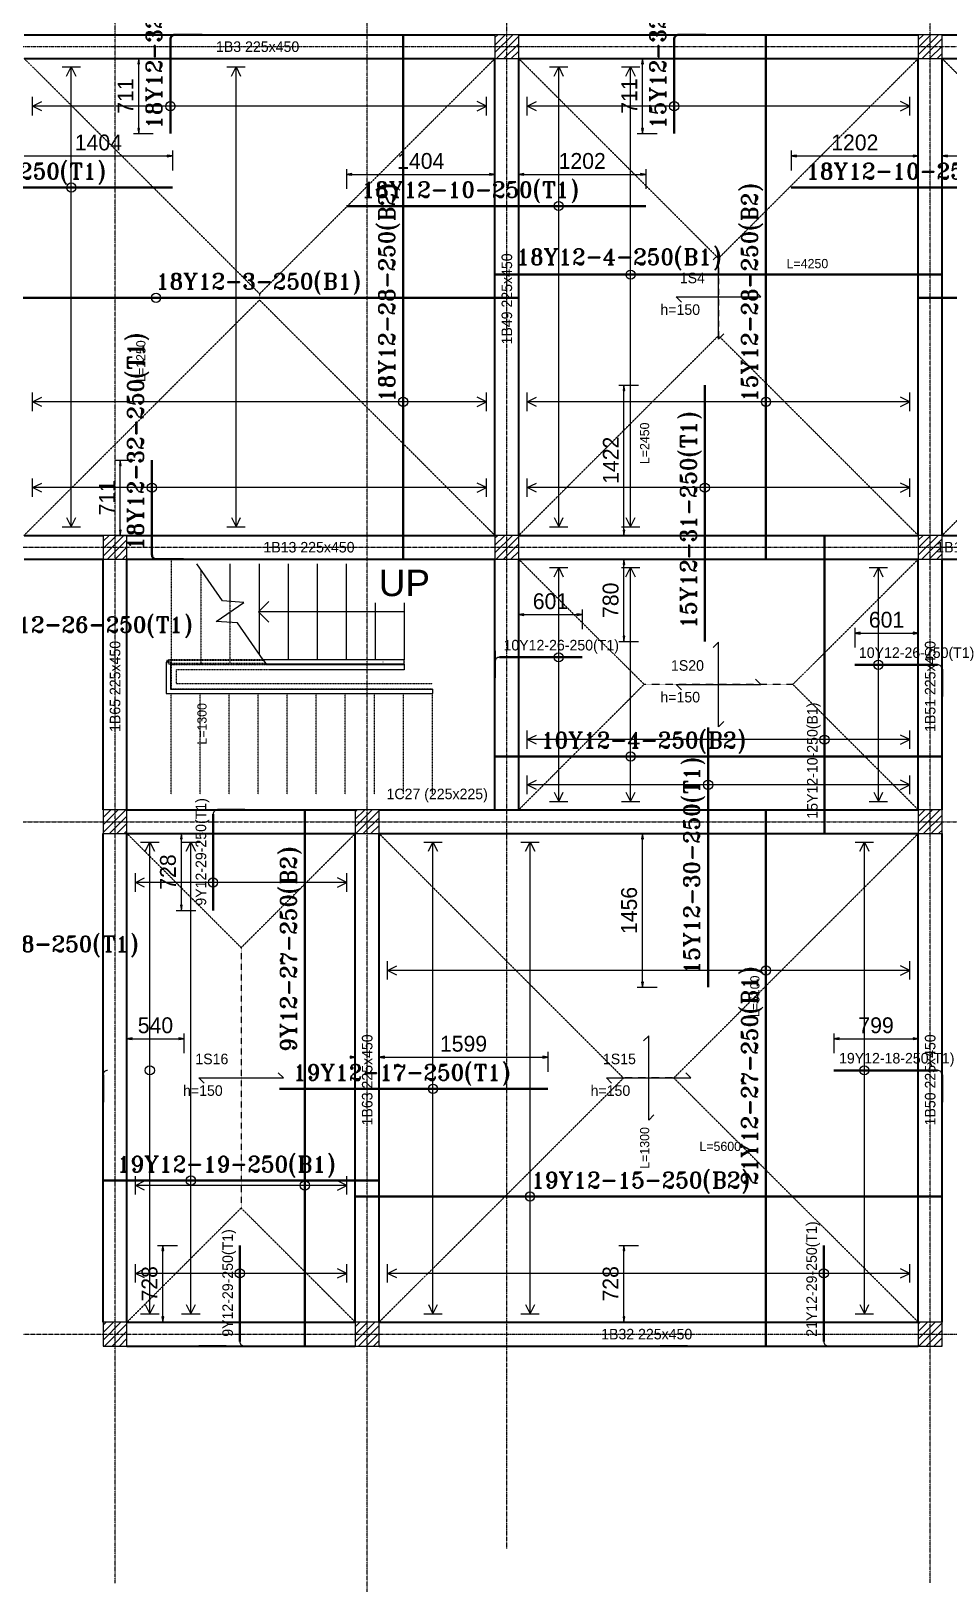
# Model space of a CAD drawing. Header units: inches. Extents: x 23 to 2032867, y 13 to 664695.
# Drawn here: x 623773 to 632462, y 11679 to 26387 of the extents above; entities that cross this region are included whole.
import ezdxf
from ezdxf.enums import TextEntityAlignment as Align

# ---------------------------------------------------------------- set-up
doc = ezdxf.new("R2010")
doc.units = ezdxf.units.IN
doc.header["$MEASUREMENT"] = 0
for name, pattern in [('CENTER2', [0.7, 0.5, -0.1, 0, -0.1]), ('HIDDEN2', [0.1875, 0.125, -0.0625]), ('Overhead', [3.96875, 2.38125, -1.5875])]:
    doc.linetypes.add(name, pattern=pattern)
for name, color, linetype, lineweight in [('A-FLOR-HRAL', 11, 'Continuous', 9), ('A-FLOR-HRAL-MBND', 5, 'Overhead', 9), ('Axis_1', 8, 'CENTER2', 0), ('Axis_2', 8, 'CENTER2', 0), ('BeamText', 96, 'ByLayer', 0), ('ColHatch', 11, 'ByLayer', 0), ('Column', 1, 'ByLayer', 0), ('ColumnText', 96, 'ByLayer', 0), ('Dim', 5, 'ByLayer', 0), ('RBar_TOP', 18, 'ByLayer', 0), ('RBarLabel_BOT', 6, 'ByLayer', 0), ('RBarLabel_TOP', 6, 'ByLayer', 0), ('RBarLenText_BOT', 8, 'ByLayer', 0), ('RBarLenText_TOP', 8, 'ByLayer', 0), ('RBarSpanLines', 5, 'ByLayer', 0), ('S-_ANOT----_D', 5, 'ByLayer', 0), ('S-STRS', 31, 'Continuous', 9), ('S-STRS-ANNO', 31, 'Continuous', 9), ('S-STRS-MBND', 31, 'Overhead', 9), ('S-STRS-TEXT', 31, 'Continuous', 9), ('Slab', 5, 'ByLayer', 0), ('SlabText', 5, 'ByLayer', 0), ('SlabYieldLine', 11, 'HIDDEN2', 0)]:
    doc.layers.add(name, color=color, linetype=linetype, lineweight=lineweight)
doc.layers.add('BEAM', color=5, linetype='Continuous')
doc.styles.add('Arial', font='arial.ttf', dxfattribs={"height": 250})
doc.styles.add('BeamText', font='TXT', dxfattribs={"height": 1000})
doc.styles.add('ColumnText', font='TXT', dxfattribs={"height": 1000})
doc.styles.add('Dim', font='TXT', dxfattribs={"height": 1000})
doc.styles.add('RBarLabel_BOT', font='TXT', dxfattribs={"height": 20})
doc.styles.add('RBarLabel_TOP', font='TXT', dxfattribs={"height": 20})
doc.styles.add('RBarLenText_BOT', font='TXT', dxfattribs={"height": 17.5})
doc.styles.add('RBarLenText_TOP', font='TXT', dxfattribs={"height": 17.5})
doc.styles.add('Roman', font='romant.shx')
doc.styles.add('SlabText', font='TXT', dxfattribs={"height": 1000})

# ---------------------------------------------------------------- blocks, each defined once
blk = doc.blocks.new('PCDIM_ARROW')
at = {"layer": 'Dim'}
blk.add_hatch(color=256, dxfattribs=at).paths.add_polyline_path([(0, 0), (-1, 0.1667), (-1, -0.1667)], flags=0)
blk.add_hatch(color=256, dxfattribs=at).paths.add_polyline_path([(0, 0), (-1, 0.1667), (-1, -0.1667)], flags=0)
blk.add_hatch(color=256, dxfattribs=at).paths.add_polyline_path([(0, 0), (-1, 0.1667), (-1, -0.1667)], flags=0)
blk.add_hatch(color=256, dxfattribs=at).paths.add_polyline_path([(0, 0), (-1, 0.1667), (-1, -0.1667)], flags=0)
at = {"layer": 'S-_ANOT----_D'}
blk.add_hatch(color=256, dxfattribs=at).paths.add_polyline_path([(0, 0), (-1, 0.1667), (-1, -0.1667)], flags=0)
blk.add_hatch(color=256, dxfattribs=at).paths.add_polyline_path([(0, 0), (-1, 0.1667), (-1, -0.1667)], flags=0)
at = {"layer": 'Dim'}
blk.add_lwpolyline([(0, 0), (-1, 0.1667), (-1, -0.1667)], close=True, dxfattribs=at)
blk.add_lwpolyline([(0, 0), (-1, 0.1667), (-1, -0.1667)], close=True, dxfattribs=at)
blk.add_lwpolyline([(0, 0), (-1, 0.1667), (-1, -0.1667)], close=True, dxfattribs=at)
blk.add_lwpolyline([(0, 0), (-1, 0.1667), (-1, -0.1667)], close=True, dxfattribs=at)
at = {"layer": 'S-_ANOT----_D'}
blk.add_lwpolyline([(0, 0), (-1, 0.1667), (-1, -0.1667)], close=True, dxfattribs=at)
blk.add_lwpolyline([(0, 0), (-1, 0.1667), (-1, -0.1667)], close=True, dxfattribs=at)
blk = doc.blocks.new('Railing - Railing-258497-Level 1')
at = {"layer": 'A-FLOR-HRAL-MBND'}
for p, q in [((-4032, 2419), (-4032, 2404)), ((-3992, 2419), (-4032, 2419)), ((-4032, 2419), (-4032, 2404)), ((-3992, 2419), (-4032, 2419)), ((-4032, 2419), (-4032, 2404)), ((-3992, 2419), (-4032, 2419)), ((-4032, 2419), (-4032, 2404)), ((-3992, 2419), (-4032, 2419)), ((-4032, 2419), (-4032, 2404)), ((-3992, 2419), (-4032, 2419)), ((-4032, 2419), (-4032, 2404)), ((-3992, 2419), (-4032, 2419)), ((-3095, 2389), (-3997, 2389)), ((-3095, 2389), (-3997, 2389)), ((-3095, 2389), (-3997, 2389)), ((-3095, 2389), (-3997, 2389)), ((-3095, 2389), (-3997, 2389)), ((-3095, 2389), (-3997, 2389)), ((-3115, 2419), (-3992, 2419)), ((-3115, 2419), (-3992, 2419)), ((-3115, 2419), (-3992, 2419)), ((-3115, 2419), (-3992, 2419)), ((-3115, 2419), (-3992, 2419)), ((-3115, 2419), (-3992, 2419))]:
    blk.add_line(p, q, dxfattribs=at)
blk = doc.blocks.new('Top Rail Type - Top Rail_Internal_-258609-Level 1')
at = {"layer": 'A-FLOR-HRAL'}
for p, q in [((-1784, 2424), (-2021, 2424)), ((-2021, 2384), (-1784, 2384)), ((-1984, 2402), (-1984, 2406))]:
    blk.add_line(p, q, dxfattribs=at)
at = {"layer": 'A-FLOR-HRAL', "flags": 128}
blk.add_lwpolyline([(-1784, 2406), (-1784, 2404), (-1784, 2402)], dxfattribs=at)
blk = doc.blocks.new('Top Rail Type - Top Rail_Internal_-V2-Level 1')
at = {"layer": 'A-FLOR-HRAL'}
for p, q in [((-3997, 2404), (-4037, 2404)), ((-4037, 2404), (-4037, 2106)), ((-3997, 2404), (-3997, 2146)), ((-3119, 2424), (-3091, 2384)), ((-1784, 2424), (-3119, 2424)), ((-1784, 2384), (-3091, 2384)), ((-1784, 2384), (-1784, 2424)), ((-4037, 2106), (-1517, 2106)), ((-3997, 2146), (-1517, 2146)), ((-1517, 2146), (-1517, 2106))]:
    blk.add_line(p, q, dxfattribs=at)
at = {"layer": 'A-FLOR-HRAL', "linetype": 'Overhead'}
for p, q in [((-4017, 2384), (-4017, 2424)), ((-3119, 2424), (-4017, 2424)), ((-3091, 2384), (-4017, 2384))]:
    blk.add_line(p, q, dxfattribs=at)

msp = doc.modelspace()

# ---------------------------------------------------------------- linework, layer by layer
at = {"lineweight": 35}
for p, q in [((627295.616, 21386.088), (627295.616, 26351.928)), ((630730.166, 21386.088), (630730.166, 26351.928)), ((625092.366, 25415.808), (625092.366, 26309.928)), ((629861.416, 25415.808), (629861.416, 26309.928)), ((622284.456, 24905.008), (625112.756, 24905.008)), ((630970.126, 24905.008), (633799.636, 24905.008)), ((626760.306, 24730.008), (629592.036, 24730.008)), ((628164.726, 24080.008), (632397.436, 24080.008)), ((623483.346, 23861.258), (628389.726, 23861.258)), ((632172.436, 23861.258), (637071.436, 23861.258)), ((630151.374, 20606.108), (630151.374, 23033.338)), ((624917.366, 21428.088), (624917.366, 22322.218)), ((631284.416, 18786.168), (631284.416, 21611.088)), ((630182.416, 17330.248), (630182.416, 19791.148)), ((628164.726, 19516.198), (632397.436, 19516.198)), ((626364.756, 13933.088), (626364.756, 19011.168)), ((630730.166, 13933.088), (630730.166, 19011.168)), ((631372.976, 16543.828), (632355.436, 16543.828)), ((626126.656, 16368.828), (628666.636, 16368.828)), ((624455.846, 15500.078), (627067.716, 15500.078)), ((626842.716, 15348.847), (632397.436, 15348.847))]:
    msp.add_line(p, q, dxfattribs=at)
for centre, start, end in [((625134.366, 26309.928), 89.9999963, 180.0000037), ((629903.416, 26309.928), 89.9999963, 180.0000037), ((624959.366, 21428.088), 179.9999963, 270.0000037)]:
    msp.add_arc(centre, 42, start, end, dxfattribs=at)
at = {"layer": 'Axis_1'}
for p, q in [((612074.354, 26239.428), (652152.696, 26239.428)), ((611355.63, 21498.588), (652152.676, 21498.588)), ((612100.568, 18898.668), (652162.106, 18898.668)), ((612384.936, 14045.588), (652163.756, 14045.588))]:
    msp.add_line(p, q, dxfattribs=at)
at = {"layer": 'Axis_2'}
for p, q in [((624568.346, 11686.374), (624568.346, 28712.81)), ((626955.216, 11432.31), (626955.216, 28712.81)), ((628277.226, 12016.097), (628277.226, 28712.81)), ((632284.936, 11690.276), (632284.936, 28712.81))]:
    msp.add_line(p, q, dxfattribs=at)
at = {"layer": 'BEAM', "linetype": 'Continuous', "lineweight": 30}
for p, q in [((623708.346, 26351.928), (628164.726, 26351.928)), ((628389.726, 26351.928), (632172.436, 26351.928)), ((632397.436, 26351.928), (636846.436, 26351.928)), ((623708.346, 26126.928), (628164.726, 26126.928)), ((628164.726, 21611.088), (628164.726, 26126.928)), ((628389.726, 26126.928), (632172.436, 26126.928)), ((628389.726, 21611.088), (628389.726, 26126.928)), ((632172.436, 21611.088), (632172.436, 26126.928)), ((632397.436, 26126.928), (636846.436, 26126.928)), ((632397.436, 21611.088), (632397.436, 26126.928)), ((623708.346, 21611.088), (624455.846, 21611.088)), ((624680.846, 21611.088), (628164.726, 21611.088)), ((628389.726, 21611.088), (632172.436, 21611.088)), ((632397.436, 21611.088), (633187.686, 21611.088)), ((623708.346, 21386.088), (624455.846, 21386.088)), ((624455.846, 19011.168), (624455.846, 21386.088)), ((624680.846, 21386.088), (628164.726, 21386.088)), ((624680.846, 19011.168), (624680.846, 21386.088)), ((628164.726, 19011.168), (628164.726, 21386.088)), ((628389.726, 21386.088), (632172.436, 21386.088)), ((628389.726, 19011.168), (628389.726, 21386.088)), ((632172.436, 19011.168), (632172.436, 21386.088)), ((632397.436, 21386.088), (633187.686, 21386.088)), ((632397.436, 19011.168), (632397.436, 21386.088)), ((624680.846, 19011.168), (626842.716, 19011.168)), ((627067.716, 19011.168), (632172.436, 19011.168)), ((624455.846, 14158.088), (624455.846, 18786.168)), ((624680.846, 18786.168), (626842.716, 18786.168)), ((624680.846, 14158.088), (624680.846, 18786.168)), ((626842.716, 14158.088), (626842.716, 18786.168)), ((627067.716, 18786.168), (632172.436, 18786.168)), ((627067.716, 14158.088), (627067.716, 18786.168)), ((632172.436, 14158.088), (632172.436, 18786.168)), ((632397.436, 14158.088), (632397.436, 18786.168)), ((624680.846, 14158.088), (626842.716, 14158.088)), ((627067.716, 14158.088), (632172.436, 14158.088)), ((624680.846, 13933.088), (626842.716, 13933.088)), ((627067.716, 13933.088), (632172.436, 13933.088))]:
    msp.add_line(p, q, dxfattribs=at)
at = {"layer": 'ColHatch', "linetype": 'Continuous'}
for p, q in [((628164.726, 26325.394), (628191.261, 26351.928)), ((628164.726, 26254.683), (628261.972, 26351.928)), ((628164.726, 26183.972), (628332.682, 26351.928)), ((628178.393, 26126.928), (628389.726, 26338.262)), ((632172.436, 26302.595), (632221.77, 26351.928)), ((632172.436, 26231.884), (632292.48, 26351.928)), ((632172.436, 26161.174), (632363.191, 26351.928)), ((628249.104, 26126.928), (628389.726, 26267.551)), ((628319.814, 26126.928), (628389.726, 26196.84)), ((632208.902, 26126.928), (632397.436, 26315.463)), ((632279.612, 26126.928), (632397.436, 26244.752)), ((632350.323, 26126.928), (632397.436, 26174.041)), ((624455.846, 21555.853), (624511.081, 21611.088)), ((624455.846, 21485.143), (624581.792, 21611.088)), ((624455.846, 21414.432), (624652.502, 21611.088)), ((624498.213, 21386.088), (624680.846, 21568.721)), ((624568.924, 21386.088), (624680.846, 21498.011)), ((628164.726, 21587.778), (628188.036, 21611.088)), ((628164.726, 21517.067), (628258.747, 21611.088)), ((628164.726, 21446.357), (628329.458, 21611.088)), ((628175.168, 21386.088), (628389.726, 21600.646)), ((628245.879, 21386.088), (628389.726, 21529.935)), ((632172.436, 21564.979), (632218.545, 21611.088)), ((632172.436, 21494.269), (632289.256, 21611.088)), ((632172.436, 21423.558), (632359.967, 21611.088)), ((632205.677, 21386.088), (632397.436, 21577.847)), ((632276.388, 21386.088), (632397.436, 21507.137)), ((624639.634, 21386.088), (624680.846, 21427.3)), ((628316.59, 21386.088), (628389.726, 21459.225)), ((628387.301, 21386.088), (628389.726, 21388.514)), ((632347.099, 21386.088), (632397.436, 21436.426)), ((624455.846, 19010.269), (624456.746, 19011.168)), ((624455.846, 18939.558), (624527.456, 19011.168)), ((624455.846, 18868.848), (624598.167, 19011.168)), ((624455.846, 18798.137), (624668.878, 19011.168)), ((626842.716, 18992.976), (626860.909, 19011.168)), ((626842.716, 18922.265), (626931.619, 19011.168)), ((626842.716, 18851.554), (627002.33, 19011.168)), ((626848.041, 18786.168), (627067.716, 19005.844)), ((632172.436, 18948.684), (632234.92, 19011.168)), ((632172.436, 18877.973), (632305.631, 19011.168)), ((632172.436, 18807.263), (632376.342, 19011.168)), ((624514.588, 18786.168), (624680.846, 18952.426)), ((624585.299, 18786.168), (624680.846, 18881.716)), ((626918.751, 18786.168), (627067.716, 18935.133)), ((626989.462, 18786.168), (627067.716, 18864.422)), ((632222.052, 18786.168), (632397.436, 18961.552)), ((632292.763, 18786.168), (632397.436, 18890.841)), ((624656.01, 18786.168), (624680.846, 18811.005)), ((627060.173, 18786.168), (627067.716, 18793.712)), ((632363.474, 18786.168), (632397.436, 18820.131)), ((624455.846, 14131.232), (624482.702, 14158.088)), ((624455.846, 14060.521), (624553.413, 14158.088)), ((624455.846, 13989.811), (624624.124, 14158.088)), ((624469.835, 13933.088), (624680.846, 14144.1)), ((626842.716, 14113.939), (626886.866, 14158.088)), ((626842.716, 14043.228), (626957.576, 14158.088)), ((626842.716, 13972.518), (627028.287, 14158.088)), ((626873.998, 13933.088), (627067.716, 14126.807)), ((632172.436, 14140.358), (632190.167, 14158.088)), ((632172.436, 14069.647), (632260.877, 14158.088)), ((632172.436, 13998.937), (632331.588, 14158.088)), ((632177.299, 13933.088), (632397.436, 14153.226)), ((624540.545, 13933.088), (624680.846, 14073.389)), ((624611.256, 13933.088), (624680.846, 14002.679)), ((626944.708, 13933.088), (627067.716, 14056.096)), ((627015.419, 13933.088), (627067.716, 13985.386)), ((632248.009, 13933.088), (632397.436, 14082.515)), ((632318.72, 13933.088), (632397.436, 14011.805)), ((632389.431, 13933.088), (632397.436, 13941.094))]:
    msp.add_line(p, q, dxfattribs=at)
at = {"layer": 'Column'}
for p, q in [((628389.726, 26351.928), (628164.726, 26351.928)), ((628164.726, 26351.928), (628164.726, 26126.928)), ((628389.726, 26126.928), (628389.726, 26351.928)), ((632397.436, 26351.928), (632172.436, 26351.928)), ((632172.436, 26351.928), (632172.436, 26126.928)), ((632397.436, 26126.928), (632397.436, 26351.928)), ((628164.726, 26126.928), (628389.726, 26126.928)), ((632172.436, 26126.928), (632397.436, 26126.928)), ((624680.846, 21611.088), (624455.846, 21611.088)), ((624455.846, 21611.088), (624455.846, 21386.088)), ((624680.846, 21386.088), (624680.846, 21611.088)), ((628389.726, 21611.088), (628164.726, 21611.088)), ((628164.726, 21611.088), (628164.726, 21386.088)), ((628389.726, 21386.088), (628389.726, 21611.088)), ((632397.436, 21611.088), (632172.436, 21611.088)), ((632172.436, 21611.088), (632172.436, 21386.088)), ((632397.436, 21386.088), (632397.436, 21611.088)), ((624455.846, 21386.088), (624680.846, 21386.088)), ((628164.726, 21386.088), (628389.726, 21386.088)), ((632172.436, 21386.088), (632397.436, 21386.088)), ((624680.846, 19011.168), (624455.846, 19011.168)), ((624455.846, 19011.168), (624455.846, 18786.168)), ((624680.846, 18786.168), (624680.846, 19011.168)), ((627067.716, 19011.168), (626842.716, 19011.168)), ((626842.716, 19011.168), (626842.716, 18786.168)), ((627067.716, 18786.168), (627067.716, 19011.168)), ((632397.436, 19011.168), (632172.436, 19011.168)), ((632172.436, 19011.168), (632172.436, 18786.168)), ((632397.436, 18786.168), (632397.436, 19011.168)), ((624455.846, 18786.168), (624680.846, 18786.168)), ((626842.716, 18786.168), (627067.716, 18786.168)), ((632172.436, 18786.168), (632397.436, 18786.168)), ((624680.846, 14158.088), (624455.846, 14158.088)), ((624455.846, 14158.088), (624455.846, 13933.088)), ((624680.846, 13933.088), (624680.846, 14158.088)), ((627067.716, 14158.088), (626842.716, 14158.088)), ((626842.716, 14158.088), (626842.716, 13933.088)), ((627067.716, 13933.088), (627067.716, 14158.088)), ((632397.436, 14158.088), (632172.436, 14158.088)), ((632172.436, 14158.088), (632172.436, 13933.088)), ((632397.436, 13933.088), (632397.436, 14158.088)), ((624455.846, 13933.088), (624680.846, 13933.088)), ((626842.716, 13933.088), (627067.716, 13933.088)), ((632172.436, 13933.088), (632397.436, 13933.088))]:
    msp.add_line(p, q, dxfattribs=at)
at = {"layer": 'Dim', "linetype": 'Continuous'}
for p, q in [((624742.366, 26126.928), (624929.866, 26126.928)), ((624792.366, 25415.808), (624792.366, 26126.928)), ((629511.416, 26126.928), (629698.916, 26126.928)), ((629561.416, 25415.808), (629561.416, 26126.928)), ((624742.366, 25415.808), (624929.866, 25415.808)), ((629511.416, 25415.808), (629698.916, 25415.808)), ((623708.346, 25205.008), (625112.756, 25205.008)), ((625112.756, 25255.008), (625112.756, 25067.508)), ((630970.126, 25255.008), (630970.126, 25067.508)), ((630970.126, 25205.008), (632172.436, 25205.008)), ((632172.436, 25255.008), (632172.436, 25067.508)), ((632397.436, 25255.008), (632397.436, 25067.508)), ((632397.436, 25205.008), (633799.636, 25205.008)), ((626760.306, 25080.008), (626760.306, 24892.508)), ((626760.306, 25030.008), (628164.726, 25030.008)), ((628164.726, 25080.008), (628164.726, 24892.508)), ((628389.726, 25080.008), (628389.726, 24892.508)), ((628389.726, 25030.008), (629592.036, 25030.008)), ((629592.036, 25080.008), (629592.036, 24892.508)), ((629336.416, 23033.338), (629523.916, 23033.338)), ((629386.416, 21611.088), (629386.416, 23033.338)), ((624567.366, 22322.218), (624754.866, 22322.218)), ((624617.366, 21611.088), (624617.366, 22322.218)), ((624567.366, 21611.088), (624754.866, 21611.088)), ((629336.416, 21611.088), (629523.916, 21611.088)), ((629336.416, 21386.088), (629523.916, 21386.088)), ((629386.416, 20606.108), (629386.416, 21386.088)), ((628389.726, 20909.948), (628389.726, 20722.448)), ((628990.886, 20909.948), (628990.886, 20722.448)), ((628389.726, 20859.948), (628990.886, 20859.948)), ((629336.416, 20606.108), (629523.916, 20606.108)), ((631571.276, 20734.948), (631571.276, 20547.448)), ((631571.276, 20684.948), (632172.436, 20684.948)), ((632172.436, 20734.948), (632172.436, 20547.448)), ((629511.416, 19011.168), (629698.916, 19011.168)), ((625146.006, 18786.168), (625333.506, 18786.168)), ((625196.006, 18058.208), (625196.006, 18786.168)), ((629511.416, 18786.168), (629698.916, 18786.168)), ((629561.416, 17330.248), (629561.416, 18786.168)), ((625146.006, 18058.208), (625333.506, 18058.208)), ((629511.416, 17330.248), (629698.916, 17330.248)), ((624680.846, 16893.828), (624680.846, 16706.328)), ((624680.846, 16843.828), (625220.846, 16843.828)), ((625220.846, 16893.828), (625220.846, 16706.328)), ((631372.976, 16893.828), (631372.976, 16706.328)), ((631372.976, 16843.828), (632172.436, 16843.828)), ((632172.436, 16893.828), (632172.436, 16706.328)), ((626842.716, 16718.828), (626842.716, 16531.328)), ((627067.716, 16718.828), (627067.716, 16531.328)), ((627067.716, 16668.828), (628666.636, 16668.828)), ((628666.636, 16718.828), (628666.636, 16531.328)), ((624971.006, 14886.048), (625158.506, 14886.048)), ((625021.006, 14158.088), (625021.006, 14886.048)), ((629336.416, 14886.048), (629523.916, 14886.048)), ((629386.416, 14158.088), (629386.416, 14886.048)), ((624971.006, 14158.088), (625158.506, 14158.088)), ((629336.416, 14158.088), (629523.916, 14158.088))]:
    msp.add_line(p, q, dxfattribs=at)
at = {"layer": 'RBar_TOP', "color": 0, "lineweight": 35}
for p, q in [((625134.366, 26351.928), (625392.366, 26351.928)), ((629903.416, 26351.928), (630161.416, 26351.928)), ((625217.366, 21386.088), (624959.366, 21386.088)), ((628164.726, 20259.948), (628164.726, 20517.948)), ((628206.726, 20455.948), (628990.886, 20455.948)), ((631571.276, 20384.948), (632355.436, 20384.948)), ((632397.436, 20342.948), (632397.436, 20084.948)), ((625538.006, 19011.168), (625796.006, 19011.168)), ((625496.006, 18058.208), (625496.006, 18969.168)), ((624455.846, 16243.828), (624455.846, 16501.828)), ((632397.436, 16501.828), (632397.436, 16243.828)), ((625749.506, 13975.088), (625749.506, 14886.048)), ((631277.416, 13975.088), (631277.416, 14886.048)), ((625621.006, 13933.088), (625363.006, 13933.088)), ((629986.416, 13933.088), (629728.416, 13933.088))]:
    msp.add_line(p, q, dxfattribs=at)
at = {"layer": 'RBar_TOP'}
for centre, start, end in [((628206.726, 20413.948), 89.9999963, 180.0000037), ((632355.436, 20342.948), 359.9999963, 90.0000037), ((625538.006, 18969.168), 89.9999963, 180.0000037), ((624497.846, 16501.828), 89.9999963, 180.0000037), ((632355.436, 16501.828), 359.9999963, 90.0000037), ((625791.506, 13975.088), 179.9999963, 270.0000037), ((631319.13, 13975.088), 179.9999963, 270.0000037)]:
    msp.add_arc(centre, 42, start, end, dxfattribs=at)
at = {"layer": 'RBarSpanLines'}
for p, q in [((624066.486, 26046.928), (624241.486, 26046.928)), ((624110.236, 25959.428), (624153.986, 26046.928)), ((624153.986, 21691.088), (624153.986, 26046.928)), ((624153.986, 26046.928), (624197.736, 25959.428)), ((625626.136, 26046.928), (625801.136, 26046.928)), ((625669.886, 25959.428), (625713.636, 26046.928)), ((625713.636, 21691.088), (625713.636, 26046.928)), ((625713.636, 26046.928), (625757.386, 25959.428)), ((628680.496, 26046.928), (628855.496, 26046.928)), ((628724.246, 25959.428), (628767.996, 26046.928)), ((628767.996, 21691.088), (628767.996, 26046.928)), ((628767.996, 26046.928), (628811.746, 25959.428)), ((629361.386, 26046.928), (629536.386, 26046.928)), ((629405.136, 25959.428), (629448.886, 26046.928)), ((629448.886, 21691.088), (629448.886, 26046.928)), ((629448.886, 26046.928), (629492.636, 25959.428)), ((623788.346, 25587.848), (623788.346, 25762.848)), ((628084.726, 25587.848), (628084.726, 25762.848)), ((628469.726, 25587.848), (628469.726, 25762.848)), ((632092.436, 25587.848), (632092.436, 25762.848)), ((623788.346, 25675.348), (623875.846, 25719.098)), ((628084.726, 25675.348), (623788.346, 25675.348)), ((623875.846, 25631.598), (623788.346, 25675.348)), ((628084.726, 25675.348), (627997.226, 25719.098)), ((627997.226, 25631.598), (628084.726, 25675.348)), ((628469.726, 25675.348), (628557.226, 25719.098)), ((632092.436, 25675.348), (628469.726, 25675.348)), ((628557.226, 25631.598), (628469.726, 25675.348)), ((632092.436, 25675.348), (632004.936, 25719.098)), ((632004.936, 25631.598), (632092.436, 25675.348)), ((623788.346, 22788.028), (623788.346, 22963.028)), ((628084.726, 22788.028), (628084.726, 22963.028)), ((628469.726, 22788.028), (628469.726, 22963.028)), ((632092.436, 22788.028), (632092.436, 22963.028)), ((623788.346, 22875.528), (623875.846, 22919.278)), ((628084.726, 22875.528), (623788.346, 22875.528)), ((623875.846, 22831.778), (623788.346, 22875.528)), ((628084.726, 22875.528), (627997.226, 22919.278)), ((627997.226, 22831.778), (628084.726, 22875.528)), ((628469.726, 22875.528), (628557.226, 22919.278)), ((632092.436, 22875.528), (628469.726, 22875.528)), ((628557.226, 22831.778), (628469.726, 22875.528)), ((632092.436, 22875.528), (632004.936, 22919.278)), ((632004.936, 22831.778), (632092.436, 22875.528)), ((623788.346, 21975.178), (623788.346, 22150.178)), ((623788.346, 22062.678), (623875.846, 22106.428)), ((628084.726, 22062.678), (623788.346, 22062.678)), ((623875.846, 22018.928), (623788.346, 22062.678)), ((628084.726, 22062.678), (627997.226, 22106.428)), ((627997.226, 22018.928), (628084.726, 22062.678)), ((628084.726, 21975.178), (628084.726, 22150.178)), ((628469.726, 21975.178), (628469.726, 22150.178)), ((628469.726, 22062.678), (628557.226, 22106.428)), ((632092.436, 22062.678), (628469.726, 22062.678)), ((628557.226, 22018.928), (628469.726, 22062.678)), ((632092.436, 22062.678), (632004.936, 22106.428)), ((632004.936, 22018.928), (632092.436, 22062.678)), ((632092.436, 21975.178), (632092.436, 22150.178)), ((624110.236, 21778.588), (624153.986, 21691.088)), ((624153.986, 21691.088), (624197.736, 21778.588)), ((625669.886, 21778.588), (625713.636, 21691.088)), ((625713.636, 21691.088), (625757.386, 21778.588)), ((628724.246, 21778.588), (628767.996, 21691.088)), ((628767.996, 21691.088), (628811.746, 21778.588)), ((629405.136, 21778.588), (629448.886, 21691.088)), ((629448.886, 21691.088), (629492.636, 21778.588)), ((624066.486, 21691.088), (624241.486, 21691.088)), ((625626.136, 21691.088), (625801.136, 21691.088)), ((628680.496, 21691.088), (628855.496, 21691.088)), ((629361.386, 21691.088), (629536.386, 21691.088)), ((628680.496, 21306.088), (628855.496, 21306.088)), ((628724.246, 21218.588), (628767.996, 21306.088)), ((628767.996, 19091.168), (628767.996, 21306.088)), ((628767.996, 21306.088), (628811.746, 21218.588)), ((629361.386, 21306.088), (629536.386, 21306.088)), ((629405.136, 21218.588), (629448.886, 21306.088)), ((629448.886, 19091.168), (629448.886, 21306.088)), ((629448.886, 21306.088), (629492.636, 21218.588)), ((631706.666, 21306.088), (631881.666, 21306.088)), ((631750.416, 21218.588), (631794.166, 21306.088)), ((631794.166, 19091.168), (631794.166, 21306.088)), ((631794.166, 21306.088), (631837.916, 21218.588)), ((628469.726, 19588.648), (628469.726, 19763.648)), ((628469.726, 19676.148), (628557.226, 19719.898)), ((632092.436, 19676.148), (632004.936, 19719.898)), ((632092.436, 19588.648), (632092.436, 19763.648)), ((632092.436, 19676.148), (628469.726, 19676.148)), ((628557.226, 19632.398), (628469.726, 19676.148)), ((632004.936, 19632.398), (632092.436, 19676.148)), ((628469.726, 19161.158), (628469.726, 19336.158)), ((628469.726, 19248.658), (628557.226, 19292.408)), ((632092.436, 19248.658), (632004.936, 19292.408)), ((632092.436, 19161.158), (632092.436, 19336.158)), ((632092.436, 19248.658), (628469.726, 19248.658)), ((628557.226, 19204.908), (628469.726, 19248.658)), ((628724.246, 19178.668), (628767.996, 19091.168)), ((628767.996, 19091.168), (628811.746, 19178.668)), ((629405.136, 19178.668), (629448.886, 19091.168)), ((629448.886, 19091.168), (629492.636, 19178.668)), ((631750.416, 19178.668), (631794.166, 19091.168)), ((631794.166, 19091.168), (631837.916, 19178.668)), ((632004.936, 19204.908), (632092.436, 19248.658)), ((628680.496, 19091.168), (628855.496, 19091.168)), ((629361.386, 19091.168), (629536.386, 19091.168)), ((631706.666, 19091.168), (631881.666, 19091.168)), ((624809.536, 18706.168), (624984.536, 18706.168)), ((624853.286, 18618.668), (624897.036, 18706.168)), ((624897.036, 14238.088), (624897.036, 18706.168)), ((624897.036, 18706.168), (624940.786, 18618.668)), ((625198.666, 18706.168), (625373.666, 18706.168)), ((625242.416, 18618.668), (625286.166, 18706.168)), ((625286.166, 14238.088), (625286.166, 18706.168)), ((625286.166, 18706.168), (625329.916, 18618.668)), ((627490.686, 18706.168), (627665.686, 18706.168)), ((627534.436, 18618.668), (627578.186, 18706.168)), ((627578.186, 14238.088), (627578.186, 18706.168)), ((627578.186, 18706.168), (627621.936, 18618.668)), ((628409.536, 18706.168), (628584.536, 18706.168)), ((628453.286, 18618.668), (628497.036, 18706.168)), ((628497.036, 14238.088), (628497.036, 18706.168)), ((628497.036, 18706.168), (628540.786, 18618.668)), ((631574.466, 18706.168), (631749.466, 18706.168)), ((631618.216, 18618.668), (631661.966, 18706.168)), ((631661.966, 14238.088), (631661.966, 18706.168)), ((631661.966, 18706.168), (631705.716, 18618.668)), ((624760.846, 18235.858), (624760.846, 18410.858)), ((626762.716, 18235.858), (626762.716, 18410.858)), ((624760.846, 18323.358), (624848.346, 18367.108)), ((626762.716, 18323.358), (624760.846, 18323.358)), ((624848.346, 18279.608), (624760.846, 18323.358)), ((626762.716, 18323.358), (626675.216, 18367.108)), ((626675.216, 18279.608), (626762.716, 18323.358)), ((627147.716, 17402.808), (627147.716, 17577.808)), ((627147.716, 17490.308), (627235.216, 17534.058)), ((632092.436, 17490.308), (632004.936, 17534.058)), ((632092.436, 17402.808), (632092.436, 17577.808)), ((632092.436, 17490.308), (627147.716, 17490.308)), ((627235.216, 17446.558), (627147.716, 17490.308)), ((632004.936, 17446.558), (632092.436, 17490.308)), ((624760.846, 15366.448), (624760.846, 15541.448)), ((624760.846, 15453.948), (624848.346, 15497.698)), ((626762.716, 15453.948), (624760.846, 15453.948)), ((624848.346, 15410.198), (624760.846, 15453.948)), ((626762.716, 15453.948), (626675.216, 15497.698)), ((626675.216, 15410.198), (626762.716, 15453.948)), ((626762.716, 15366.448), (626762.716, 15541.448)), ((624760.846, 14533.398), (624760.846, 14708.398)), ((626762.716, 14533.398), (626762.716, 14708.398)), ((627147.716, 14533.398), (627147.716, 14708.398)), ((632092.436, 14533.398), (632092.436, 14708.398)), ((624760.846, 14620.898), (624848.346, 14664.648)), ((626762.716, 14620.898), (624760.846, 14620.898)), ((624848.346, 14577.148), (624760.846, 14620.898)), ((626762.716, 14620.898), (626675.216, 14664.648)), ((626675.216, 14577.148), (626762.716, 14620.898)), ((627147.716, 14620.898), (627235.216, 14664.648)), ((632092.436, 14620.898), (627147.716, 14620.898)), ((627235.216, 14577.148), (627147.716, 14620.898)), ((632092.436, 14620.898), (632004.936, 14664.648)), ((632004.936, 14577.148), (632092.436, 14620.898)), ((624853.286, 14325.588), (624897.036, 14238.088)), ((624897.036, 14238.088), (624940.786, 14325.588)), ((625242.416, 14325.588), (625286.166, 14238.088)), ((625286.166, 14238.088), (625329.916, 14325.588)), ((627534.436, 14325.588), (627578.186, 14238.088)), ((627578.186, 14238.088), (627621.936, 14325.588)), ((628453.286, 14325.588), (628497.036, 14238.088)), ((628497.036, 14238.088), (628540.786, 14325.588)), ((631618.216, 14325.588), (631661.966, 14238.088)), ((631661.966, 14238.088), (631705.716, 14325.588)), ((624809.536, 14238.088), (624984.536, 14238.088)), ((625198.666, 14238.088), (625373.666, 14238.088)), ((627490.686, 14238.088), (627665.686, 14238.088)), ((628409.536, 14238.088), (628584.536, 14238.088)), ((631574.466, 14238.088), (631749.466, 14238.088))]:
    msp.add_line(p, q, dxfattribs=at)
for centre in [(625092.366, 25675.348), (629861.416, 25675.348), (624153.986, 24905.008), (628767.996, 24730.008), (629448.886, 24080.008), (624956.136, 23861.258), (627295.616, 22875.528), (630730.166, 22875.528), (624917.366, 22062.678), (630151.374, 22062.678), (628767.996, 20455.948), (631794.166, 20384.948), (631284.416, 19676.148), (629448.886, 19516.198), (630182.416, 19248.658), (625496.006, 18323.358), (630730.166, 17490.308), (624897.036, 16543.828), (631661.966, 16543.828), (627578.186, 16368.828), (625286.166, 15500.078), (626364.756, 15453.948), (628497.036, 15348.847), (625749.506, 14620.898), (631277.416, 14620.898)]:
    msp.add_circle(centre, 43.75, dxfattribs=at)
at = {"layer": 'S-STRS'}
for p, q in [((625584.032, 20990.486), (625341.437, 21340.688)), ((625656.351, 21340.688), (625656.351, 20985.495)), ((625931.351, 21340.688), (625931.351, 20489.107)), ((626206.351, 21340.688), (626206.351, 20431.488)), ((626481.351, 21340.688), (626481.351, 20431.488)), ((626756.351, 21340.688), (626756.351, 20431.488)), ((627031.351, 21340.688), (627031.351, 20431.488)), ((627306.351, 21340.688), (627306.351, 20431.488)), ((625525.854, 20795.689), (625786.849, 20976.488)), ((625786.849, 20976.488), (625584.032, 20990.486)), ((625656.351, 20886.088), (625656.351, 20786.682)), ((625728.671, 20781.691), (625525.854, 20795.689)), ((625971.265, 20431.488), (625728.671, 20781.691)), ((627306.351, 20386.088), (626002.715, 20386.088)), ((627306.351, 20336.088), (626037.351, 20336.088)), ((627031.351, 20391.488), (627031.351, 20386.088)), ((627306.351, 20391.488), (627306.351, 20386.088)), ((627306.351, 20386.088), (627306.351, 20336.088))]:
    msp.add_line(p, q, dxfattribs=at)
at = {"layer": 'S-STRS-ANNO'}
for p, q in [((626023.804, 20983.679), (625926.213, 20886.088)), ((626023.804, 20788.498), (625926.213, 20886.088)), ((626202.241, 20886.088), (625931.351, 20886.088)), ((626478.268, 20886.088), (626206.351, 20886.088)), ((626754.296, 20886.088), (626481.351, 20886.088)), ((627030.324, 20886.088), (626756.351, 20886.088)), ((627306.351, 20886.088), (627031.351, 20886.088))]:
    msp.add_line(p, q, dxfattribs=at)
at = {"layer": 'S-STRS-MBND'}
for p, q in [((625098.13, 21386.088), (625098.13, 20386.088)), ((625381.351, 21283.07), (625381.351, 20386.088)), ((625656.351, 20985.495), (625656.351, 20886.088)), ((625656.351, 20786.682), (625656.351, 20386.088)), ((625098.13, 20386.088), (625098.13, 20158.665)), ((626002.715, 20386.088), (625098.13, 20386.088)), ((625098.13, 20386.088), (625098.13, 20158.665)), ((626002.715, 20386.088), (625098.13, 20386.088)), ((625148.13, 20336.088), (625148.13, 20208.665)), ((626037.351, 20336.088), (625148.13, 20336.088)), ((625098.13, 20153.265), (625098.13, 20158.665)), ((625098.13, 20158.665), (627573.13, 20158.665)), ((625098.13, 20158.665), (627573.13, 20158.665)), ((625148.13, 20208.665), (627573.13, 20208.665)), ((625373.13, 20153.265), (625373.13, 20158.665)), ((625648.13, 20153.265), (625648.13, 20158.665)), ((627023.13, 20153.265), (627023.13, 20158.665)), ((627298.13, 20153.265), (627298.13, 20158.665)), ((625098.13, 19158.665), (625098.13, 20113.265)), ((625373.13, 19158.665), (625373.13, 20113.265)), ((625648.13, 19158.665), (625648.13, 20113.265)), ((625923.13, 19158.665), (625923.13, 20113.265)), ((626198.13, 19158.665), (626198.13, 20113.265)), ((626473.13, 19158.665), (626473.13, 20113.265)), ((626748.13, 19158.665), (626748.13, 20113.265)), ((627023.13, 19158.665), (627023.13, 20113.265)), ((627298.13, 19158.665), (627298.13, 20113.265)), ((627573.13, 19158.665), (627573.13, 20113.265))]:
    msp.add_line(p, q, dxfattribs=at)
at = {"layer": 'Slab', "linetype": 'Continuous'}
for p, q in [((630231.586, 24219.508), (630281.076, 24269.008)), ((630281.076, 23469.008), (630281.076, 24269.008)), ((629881.076, 23869.008), (630681.076, 23869.008)), ((629930.576, 23819.508), (629881.076, 23869.008)), ((630631.586, 23918.508), (630681.076, 23869.008)), ((630330.576, 23518.508), (630281.076, 23469.008)), ((630231.586, 20549.128), (630281.076, 20598.628)), ((630281.076, 19798.628), (630281.076, 20598.628)), ((629881.076, 20198.628), (630681.076, 20198.628)), ((629930.576, 20149.128), (629881.076, 20198.628)), ((630631.586, 20248.128), (630681.076, 20198.628)), ((630330.576, 19848.128), (630281.076, 19798.628)), ((629570.576, 16822.628), (629620.076, 16872.128)), ((629620.076, 16072.128), (629620.076, 16872.128)), ((626112.286, 16521.628), (626161.776, 16472.128)), ((629970.576, 16521.628), (630020.076, 16472.128)), ((625361.776, 16472.128), (626161.776, 16472.128)), ((625411.276, 16422.628), (625361.776, 16472.128)), ((629220.076, 16472.128), (630020.076, 16472.128)), ((629269.576, 16422.628), (629220.076, 16472.128)), ((629669.576, 16121.628), (629620.076, 16072.128))]:
    msp.add_line(p, q, dxfattribs=at)
at = {"layer": 'SlabYieldLine'}
for p, q in [((623708.346, 26126.928), (625936.536, 23898.738)), ((628164.726, 26126.928), (625936.536, 23898.738)), ((628389.726, 26126.928), (630281.076, 24235.578)), ((632172.436, 26126.928), (630281.076, 24235.578)), ((632397.436, 26126.928), (634621.936, 23902.428)), ((630281.076, 24235.578), (630281.076, 23502.448)), ((623708.346, 21611.088), (625936.536, 23839.278)), ((625936.536, 23898.738), (625936.536, 23839.278)), ((628164.726, 21611.088), (625936.536, 23839.278)), ((632397.436, 21611.088), (634621.936, 23835.588)), ((628389.726, 21611.088), (630281.076, 23502.448)), ((632172.436, 21611.088), (630281.076, 23502.448)), ((628389.726, 21386.088), (629577.186, 20198.628)), ((632172.436, 21386.088), (630984.976, 20198.628)), ((628389.726, 19011.168), (629577.186, 20198.628)), ((630984.976, 20198.628), (629577.186, 20198.628)), ((632172.436, 19011.168), (630984.976, 20198.628)), ((624680.846, 18786.168), (625761.776, 17705.238)), ((626842.716, 18786.168), (625761.776, 17705.238)), ((627067.716, 18786.168), (629381.756, 16472.128)), ((632172.436, 18786.168), (629858.396, 16472.128)), ((625761.776, 17705.238), (625761.776, 15239.018)), ((627067.716, 14158.088), (629381.756, 16472.128)), ((629858.396, 16472.128), (629381.756, 16472.128)), ((632172.436, 14158.088), (629858.396, 16472.128)), ((624680.846, 14158.088), (625761.776, 15239.018)), ((626842.716, 14158.088), (625761.776, 15239.018)), ((626842.716, 14158.088), (626842.716, 14158.088))]:
    msp.add_line(p, q, dxfattribs=at)

# ---------------------------------------------------------------- block references
at = {"layer": 'A-FLOR-HRAL'}
for name in ['Top Rail Type - Top Rail_Internal_-V2-Level 1', 'Railing - Railing-258497-Level 1', 'Top Rail Type - Top Rail_Internal_-258609-Level 1']:
    msp.add_blockref(name, (629090.049, 18007.233), dxfattribs=at)
at = {"layer": 'Dim', "xscale": 50, "yscale": 50, "zscale": 50}
for p, rotation in [((624792.366, 26126.928), 90), ((629561.416, 26126.928), 90), ((624792.366, 25415.808), 270), ((629561.416, 25415.808), 270), ((630970.126, 25205.008), 180), ((632397.436, 25205.008), 180), ((626760.306, 25030.008), 180), ((628389.726, 25030.008), 180), ((629386.416, 23033.338), 90), ((624617.366, 22322.218), 90), ((624617.366, 21611.088), 270), ((629386.416, 21611.088), 270), ((629386.416, 21386.088), 90), ((628389.726, 20859.948), 180), ((629386.416, 20606.108), 270), ((631571.276, 20684.948), 180), ((625196.006, 18786.168), 90), ((629561.416, 18786.168), 90), ((625196.006, 18058.208), 270), ((629561.416, 17330.248), 270), ((624680.846, 16843.828), 180), ((631372.976, 16843.828), 180), ((627067.716, 16668.828), 180), ((625021.006, 14886.048), 90), ((629386.416, 14886.048), 90), ((625021.006, 14158.088), 270), ((629386.416, 14158.088), 270)]:
    msp.add_blockref('PCDIM_ARROW', p, dxfattribs=dict(at, rotation=rotation))
for p in [(625112.756, 25205.008), (632172.436, 25205.008), (628164.726, 25030.008), (629592.036, 25030.008), (628990.886, 20859.948), (632172.436, 20684.948), (625220.846, 16843.828), (632172.436, 16843.828), (626842.716, 16668.828), (628666.636, 16668.828)]:
    msp.add_blockref('PCDIM_ARROW', p, dxfattribs=at)

# ---------------------------------------------------------------- texts
at = {"layer": 'BeamText', "linetype": 'Continuous', "style": 'BeamText'}
for s, p in [('1B3 225x450 ', (625936.536, 26239.428)), ('1B13 225x450 ', (626422.786, 21498.588)), ('1B15 225x450 ', (632792.556, 21498.588)), ('1B32 225x450 ', (629620.076, 14045.588))]:
    msp.add_text(s, height=100, dxfattribs=at).set_placement(p, align=Align.MIDDLE_CENTER)
for s, rotation, p in [('1B49 225x450 ', 90, (628277.226, 23869.008)), ('1B65 225x450 ', 90, (624568.346, 20198.628)), ('1B51 225x450 ', 90, (632284.936, 20198.628)), ('1B63 225x450 ', 89.99999, (626955.216, 16472.128)), ('1B50 225x450 ', 90, (632284.936, 16472.128))]:
    msp.add_text(s, height=100, rotation=rotation, dxfattribs=at).set_placement(p, align=Align.MIDDLE_CENTER)
at = {"layer": 'ColumnText', "linetype": 'Continuous', "style": 'ColumnText'}
msp.add_text('1C27 (225x225)', height=100, dxfattribs=at).set_placement((627138.426, 19081.878), align=Align.BOTTOM_LEFT)
at = {"layer": 'Dim', "color": 7, "linetype": 'Continuous', "char_height": 150, "width": 10, "attachment_point": 8, "rotation": 90, "style": 'Dim'}
for s, insert in [('711', (624742.366, 25771.368)), ('711', (629511.416, 25771.368)), ('1422', (629336.416, 22322.218)), ('711', (624567.366, 21966.648)), ('780', (629336.416, 20996.098)), ('728', (625146.006, 18422.188)), ('1456', (629511.416, 18058.208)), ('728', (624971.006, 14522.068)), ('728', (629336.416, 14522.068))]:
    msp.add_mtext(s, dxfattribs=dict(at, insert=insert))
at = {"layer": 'Dim', "color": 7, "linetype": 'Continuous', "char_height": 150, "width": 10, "attachment_point": 8, "style": 'Dim'}
for s, insert in [('1404', (624410.556, 25255.008)), ('1202', (631571.276, 25255.008)), ('1404', (627462.516, 25080.008)), ('1202', (628990.886, 25080.008)), ('601', (628690.306, 20909.948)), ('601', (631871.856, 20734.948)), ('540', (624950.846, 16893.828)), ('799', (631772.706, 16893.828)), ('1599', (627867.176, 16718.828))]:
    msp.add_mtext(s, dxfattribs=dict(at, insert=insert))
at = {"layer": 'RBarLabel_BOT', "linetype": 'Continuous'}
for s, height, style, p in [('18Y12-32-250(T1)', 150, 'Roman', (625057.366, 25460.508)), ('15Y12-32-250(T1)', 150, 'Roman', (629826.416, 25460.508)), ('18Y12-28-250(B2)', 150, 'Roman', (627260.616, 22875.838)), ('15Y12-28-250(B2)', 150, 'Roman', (630695.166, 22875.838)), ('18Y12-32-250(T1)', 150, 'Roman', (624882.366, 21472.798)), ('15Y12-31-250(T1)', 150, 'Roman', (630116.374, 20727.478)), ('15Y12-10-250(B1)', 100, 'RBarLabel_BOT', (631249.416, 18927.418)), ('15Y12-30-250(T1)', 150, 'Roman', (630147.416, 17453.288)), ('9Y12-27-250(B2)', 150, 'Roman', (626329.756, 16721.508)), ('21Y12-27-250(B1)', 150, 'Roman', (630695.166, 15456.508))]:
    msp.add_text(s, height=height, rotation=90, dxfattribs=dict(at, style=style)).set_placement(p, align=Align.BOTTOM_LEFT)
at = {"layer": 'RBarLabel_TOP', "linetype": 'Continuous'}
for s, height, style, p in [('18Y12-10-250(T1)', 150, 'Roman', (622425.866, 24940.008)), ('18Y12-10-250(T1)', 150, 'Roman', (631111.596, 24940.008)), ('18Y12-10-250(T1)', 150, 'Roman', (626901.896, 24765.008)), ('18Y12-4-250(B1)', 150, 'Roman', (628367.662, 24128.707)), ('18Y12-3-250(B1)', 150, 'Roman', (624955.256, 23896.258)), ('10Y12-26-250(T1)', 150, 'Roman', (623245.026, 20645.558)), ('10Y12-26-250(T1)', 100, 'RBarLabel_TOP', (628245.936, 20490.948)), ('10Y12-26-250(T1)', 100, 'RBarLabel_TOP', (631610.486, 20419.948)), ('10Y12-4-250(B2)', 150, 'Roman', (628600.28, 19551.198)), ('19Y12-18-250(T1)', 150, 'Roman', (622733.316, 17621.118)), ('19Y12-17-250(T1)', 150, 'Roman', (626253.656, 16403.828)), ('19Y12-18-250(T1)', 100, 'RBarLabel_TOP', (631422.106, 16578.828)), ('19Y12-19-250(B1)', 150, 'Roman', (624586.436, 15535.078)), ('19Y12-15-250(B2)', 150, 'Roman', (628509.136, 15383.847))]:
    msp.add_text(s, height=height, dxfattribs=dict(at, style=style)).set_placement(p, align=Align.BOTTOM_LEFT)
at = {"layer": 'RBarLabel_TOP', "linetype": 'Continuous', "style": 'RBarLabel_TOP'}
for s, p in [('9Y12-29-250(T1)', (625461.006, 18103.758)), ('9Y12-29-250(T1)', (625714.506, 14020.638)), ('21Y12-29-250(T1)', (631242.416, 14020.638))]:
    msp.add_text(s, height=100, rotation=90, dxfattribs=at).set_placement(p, align=Align.BOTTOM_LEFT)
at = {"layer": 'RBarLenText_BOT', "linetype": 'Continuous', "style": 'RBarLenText_BOT'}
for s, p in [('L=4250', (630926.206, 24115.008)), ('L=5600', (630100.796, 15753.828))]:
    msp.add_text(s, height=87.5, dxfattribs=at).set_placement(p, align=Align.BOTTOM_LEFT)
msp.add_text('L=5100', height=87.5, rotation=90, dxfattribs=at).set_placement((630695.166, 17048.178), align=Align.BOTTOM_LEFT)
at = {"layer": 'RBarLenText_TOP', "linetype": 'Continuous', "style": 'RBarLenText_TOP'}
for s, p in [('L=1250', (624882.366, 23064.458)), ('L=2450', (629651.416, 22285.808)), ('L=1300', (625461.006, 19628.758)), ('L=1300', (629651.416, 15612.298))]:
    msp.add_text(s, height=87.5, rotation=90, dxfattribs=at).set_placement(p, align=Align.BOTTOM_LEFT)
at = {"layer": 'SlabText', "linetype": 'Continuous', "style": 'SlabText'}
for s, p in [('1S4', (629914.416, 23969.008)), ('h=150', (629731.076, 23669.008)), ('1S20', (629831.076, 20298.628)), ('h=150', (629731.076, 19998.628))]:
    msp.add_text(s, height=100, dxfattribs=at).set_placement(p, align=Align.BOTTOM_LEFT)
for s, rotation, p in [('1S16', -0.0000015, (625328.446, 16572.128)), ('1S15', 0, (629186.746, 16572.128)), ('h=150', -0.0000015, (625211.776, 16272.128)), ('h=150', 0, (629070.076, 16272.128))]:
    msp.add_text(s, height=100, rotation=rotation, dxfattribs=at).set_placement(p, align=Align.BOTTOM_LEFT)

# ---------------------------------------------------------------- next in the draw order: texts
at = {"layer": 'S-STRS-TEXT', "insert": (627065.021, 21285.203), "char_height": 250, "width": 579.19341, "attachment_point": 1, "line_spacing_factor": 0.941778, "style": 'Arial', "bg_fill": 3, "box_fill_scale": 1.25, "bg_fill_color": 256, "bg_fill_true_color": 13158600, "bg_fill_transparency": 0}
msp.add_mtext('UP', dxfattribs=at)

doc.saveas('drawing.dxf')
